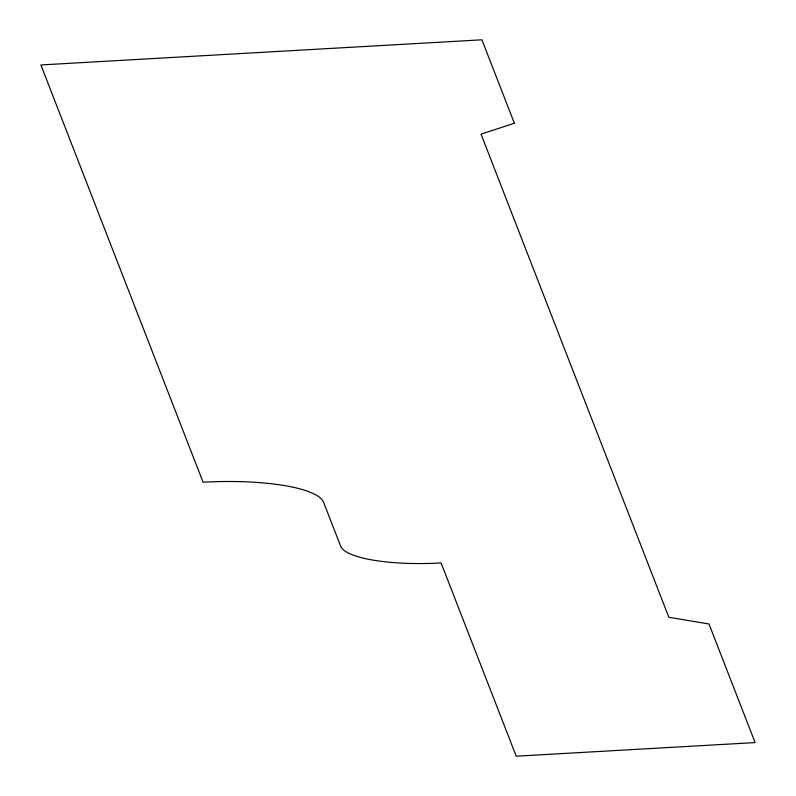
<?xml version="1.0" encoding="UTF-8"?>
<svg xmlns="http://www.w3.org/2000/svg" width="796" height="796" viewBox="0 0 796 796"><rect width="100%" height="100%" fill="white"/><g stroke="black" fill="none" stroke-linecap="round" stroke-linejoin="round"><path stroke-width="1.19" d="M514.365 123.251L481.033 134.136L668.839 617.298L709.007 623.984L755.106 742.578L516.216 756.2L441.093 562.941A92.336 22.338 -2.1 0 1 340.668 546.215L323.594 502.286A110.803 26.805 -2.1 0 0 203.089 482.227L40.895 64.954L481.928 39.8L514.365 123.251"/></g></svg>
